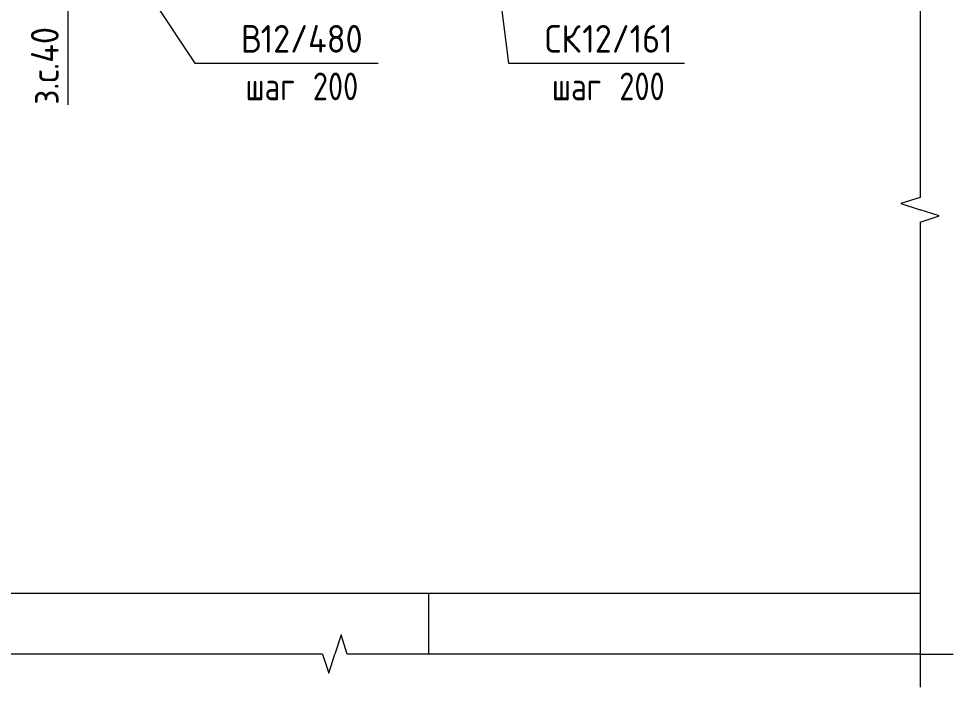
# Model space of a CAD drawing. Header units: millimetres. Extents: x 23200 to 49062, y -2858 to 35213.
# Drawn here: x 26239 to 27928, y 31425 to 32634 of the extents above; entities that cross this region are included whole.
import ezdxf

# ---------------------------------------------------------------- set-up
doc = ezdxf.new("R2010")
doc.units = ezdxf.units.MM
for name, color, linetype, lineweight in [('AA_Dim', 7, 'Continuous', 9), ('AA_Dim-20', 7, 'Continuous', 9), ('AA_Linii', 7, 'Continuous', 9), ('AA_Oformlenie', 7, 'Continuous', 9), ('AA_Vinoska', 7, 'Continuous', 9)]:
    doc.layers.add(name, color=color, linetype=linetype, lineweight=lineweight)
doc.styles.add('ISOCPEUR_1', font='isocpeur.ttf', dxfattribs={"width": 0.9, "height": 50})
doc.styles.add('ISOCPEUR_2', font='isocpeur.ttf', dxfattribs={"width": 0.8, "height": 50})
doc.dimstyles.new('05_Округл_1мм__прозр__1', dxfattribs={"dimscale": 304.8, "dimtxt": 49.799059, "dimasz": 0.111549, "dimexe": 0.098425, "dimexo": 0.065617, "dimgap": 0.006562, "dimtad": 1, "dimdec": 0, "dimdsep": 46, "dimtxsty": 'ISOCPEUR_1', "dimblk1": 'OBLIQUE', "dimblk2": 'OBLIQUE', "dimsah": 1, "dimcen": 0.09, "dimdle": 0.098425, "dimazin": 0, "dimtfac": 1, "dimtdec": 4, "dimtix": 1, "dimtmove": 1, "dimatfit": 3, "dimfxl": 1, "dimtvp": 1, "dimtolj": 1, "dimtzin": 0, "dimlwd": 18, "dimlwe": 18, "dimarcsym": 2})

# ---------------------------------------------------------------- blocks, each defined once
blk = doc.blocks.new('011_Прямоугольник обрыва _ЭлУзла_ - 011_Прямоугольник обрыва _ЭлУзла_-3874543-Схема армирования стен входной группы на отм_ -1_700 в_о А_1-Б_1_5-7')
at = {"layer": 'AA_Oformlenie'}
for p, q in [((4231.6, -825.1), (4231.6, -2386.9)), ((4231.6, -2431.4), (4231.6, -3212.5)), ((3151.7, -3212.5), (1080.4, -3212.5)), ((4231.6, -3212.5), (3196.2, -3212.5))]:
    blk.add_line(p, q, dxfattribs=at)
blk = doc.blocks.new('042_М_Арматуры - Диам длина поз _ Комментарий-2260297-Схема армирования стен входной группы на отм_ -1_700 в_о А_1-Б_1_5-7')
at = {"layer": 'AA_Vinoska'}
blk.add_line((-7, 0), (7, 0), dxfattribs=at)
blk = doc.blocks.new('042_М_Арматуры - Диам длина поз _ Шаг-2260295-Схема армирования стен входной группы на отм_ -1_700 в_о А_1-Б_1_5-7')
at = {"layer": 'AA_Vinoska'}
blk.add_line((-7, 0), (7, 0), dxfattribs=at)
blk = doc.blocks.new('DIMBLOCK55-Схема армирования стен входной группы на отм_ -1_700 в_о А_1-Б_1_5-7')
at = {"layer": 'AA_Dim-20', "lineweight": 30}
for p, q in [((26328.2, 32785), (26311.2, 32802)), ((26328.2, 32785), (26345.2, 32768)), ((26328.2, 32745), (26311.2, 32762)), ((26328.2, 32745), (26345.2, 32728))]:
    blk.add_line(p, q, dxfattribs=at)
at = {"layer": 'AA_Dim-20', "lineweight": 18}
for p, q in [((26324.1, 32785), (26358.2, 32785)), ((26328.2, 32785), (26324.1, 32785)), ((26328.2, 32715), (26328.2, 32785)), ((26328.2, 32649.7), (26328.2, 32765)), ((26324.1, 32745), (26358.2, 32745)), ((26328.2, 32745), (26324.1, 32745)), ((26328.2, 32478.3), (26328.2, 32649.7))]:
    blk.add_line(p, q, dxfattribs=at)
at = {"layer": 'AA_Dim-20', "color": 0, "lineweight": 18, "insert": (26260.9, 32478.3), "char_height": 50, "width": 181.575, "attachment_point": 1, "rotation": 90, "line_spacing_factor": 1.149209, "style": 'ISOCPEUR_1'}
blk.add_mtext('з.с.40', dxfattribs=at)
blk = doc.blocks.new('_Oblique')
at = {"color": 0, "linetype": 'ByBlock', "lineweight": -2}
blk.add_line((-0.5, -0.5), (0.5, 0.5), dxfattribs=at)

msp = doc.modelspace()

# ---------------------------------------------------------------- linework, layer by layer
at = {"layer": 'AA_Linii'}
for p, q in [((23860.0618, 31595), (27839.8788, 31595)), ((26980.0616, 31595), (27868.0522, 31595)), ((26980.0616, 31485), (26980.0616, 31595))]:
    msp.add_line(p, q, dxfattribs=at)
at = {"layer": 'AA_Vinoska'}
for p, q in [((26390.8987, 32804.7513), (26557.1418, 32553.244)), ((27094.5608, 32783.0113), (27124.0791, 32553.244)), ((26557.1418, 32553.244), (26608.5389, 32553.244)), ((27124.0791, 32553.244), (27162.4619, 32553.244)), ((27868.0522, 32310.6485), (27833.3922, 32299.3867)), ((27833.3922, 32299.3867), (27868.0522, 32288.125)), ((27902.6932, 32277.125), (27868.0522, 32288.125)), ((27868.0522, 32266.125), (27902.6932, 32277.125)), ((26821.4068, 31519.6601), (26810.145, 31485)), ((26832.6685, 31485), (26821.4068, 31519.6601)), ((26788.145, 31485), (26799.145, 31450.359)), ((26799.145, 31450.359), (26810.145, 31485)), ((27868.0522, 31485), (27928.0522, 31485)), ((27868.0522, 31485), (27868.0522, 31425))]:
    msp.add_line(p, q, dxfattribs=at)

# ---------------------------------------------------------------- block references
at = {"layer": 'AA_Oformlenie'}
msp.add_blockref('011_Прямоугольник обрыва _ЭлУзла_ - 011_Прямоугольник обрыва _ЭлУзла_-3874543-Схема армирования стен входной группы на отм_ -1_700 в_о А_1-Б_1_5-7', (23636.4236, 34697.5), dxfattribs=at)
at = {"layer": 'AA_Vinoska', "xscale": 19.99999999999999, "yscale": 19.99999999999999, "zscale": 19.99999999999999}
for name, p in [('042_М_Арматуры - Диам длина поз _ Комментарий-2260297-Схема армирования стен входной группы на отм_ -1_700 в_о А_1-Б_1_5-7', (26748.5389, 32553.244)), ('042_М_Арматуры - Диам длина поз _ Шаг-2260295-Схема армирования стен входной группы на отм_ -1_700 в_о А_1-Б_1_5-7', (27302.4619, 32553.244))]:
    msp.add_blockref(name, p, dxfattribs=at)

# ---------------------------------------------------------------- texts
at = {"layer": 'AA_Vinoska', "char_height": 50, "attachment_point": 1}
for s, insert, width, style in [('\\fISOCPEUR|b0|i0|c204|p34|;\\W.9;В', (26640.3717, 32622.3261), 43.291125, 'ISOCPEUR_1'), ('12/480', (26676.0905, 32622.3261), 226.556887, 'ISOCPEUR_1'), ('СК', (27189.5247, 32622.3261), 82.253137, 'ISOCPEUR_1'), ('12/161', (27257.3903, 32622.3261), 199.139175, 'ISOCPEUR_1'), ('шаг', (26648.5717, 32536.3451), 116.7257, 'ISOCPEUR_2'), (' 200', (26744.8801, 32536.3451), 133.4008, 'ISOCPEUR_2'), ('шаг', (27202.4947, 32536.3451), 116.7257, 'ISOCPEUR_2'), (' 200', (27298.803, 32536.3451), 133.4008, 'ISOCPEUR_2')]:
    msp.add_mtext(s, dxfattribs=dict(at, insert=insert, width=width, style=style))

# ---------------------------------------------------------------- dimensions: what is measured, and where the dimension line sits
at = {"layer": 'AA_Dim', "lineweight": 18}
dim = msp.add_linear_dim(base=(26328.1745, 32784.982), p1=(26304.1328, 32745), p2=(26304.1328, 32784.982), angle=90, dimstyle='05_Округл_1мм__прозр__1', override={"dimpost": 'з.с.<>', "dimfxl": 39.981995}, dxfattribs=at)
dim.commit()
dim.dimension.update_dxf_attribs({"geometry": 'DIMBLOCK55-Схема армирования стен входной группы на отм_ -1_700 в_о А_1-Б_1_5-7', "text_midpoint": (26294.185, 32569.1283), "dimtype": 160, "text_rotation": 90})

doc.saveas('drawing.dxf')
